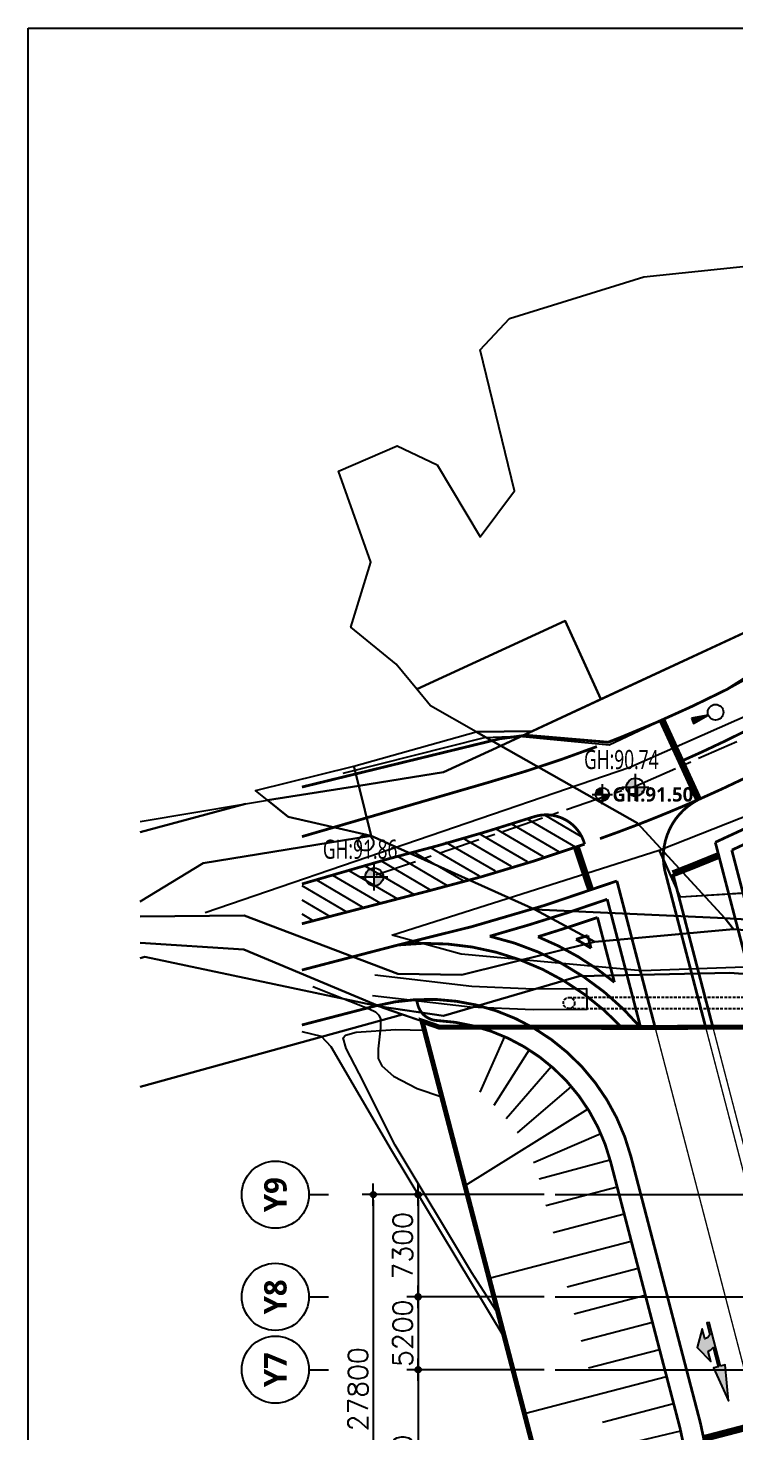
# Model space of a CAD drawing. Header units: millimetres. Extents: x 0 to 190005487, y 0 to 455456909.
# Drawn here: x 0 to 50514, y 137342 to 237600 of the extents above; entities that cross this region are included whole.
import ezdxf
from ezdxf.enums import TextEntityAlignment as Align
from ezdxf.xclip import XClip

# ---------------------------------------------------------------- set-up
doc = ezdxf.new("R2010")
doc.units = ezdxf.units.MM
doc.header["$LTSCALE"] = 800
doc.header["$MEASUREMENT"] = 0
doc.header["$XCLIPFRAME"] = 0
doc.header["$PDSIZE"] = -10
for name, pattern in [('CEN', [62, 60, -1, 0, -1]), ('CENTER', [2, 1.25, -0.25, 0.25, -0.25]), ('DASHED', [3, 2, -1]), ('HIDDEN', [0.375, 0.25, -0.125]), ('PHANTOM2', [31.75, 15.875, -3.175, 3.175, -3.175, 3.175, -3.175])]:
    doc.linetypes.add(name, pattern=pattern)
doc.layers.get('0').update_dxf_attribs({"linetype": 'CONTINUOUS'})
doc.layers.get('Defpoints').update_dxf_attribs({"color": 153, "linetype": 'CONTINUOUS'})
for name, color, linetype in [('0가스', 2, 'GAS_LINE'), ('1-CEN', 2, 'CENTER'), ('1-ROAD', 1, 'CONTINUOUS'), ('1-U형측구', 7, 'CONTINUOUS'), ('1-물방향', 4, 'CONTINUOUS'), ('1-배수관', 134, 'HIDDEN'), ('1-지적선', 3, 'CONTINUOUS'), ('1-하수관로', 4, 'HIDDEN'), ('3-노면표시', 7, 'CONTINUOUS'), ('CAA002', 30, 'CONTINUOUS'), ('CE_GH', 240, 'CONTINUOUS'), ('CEN', 1, 'CEN'), ('DA001', 3, 'CONTINUOUS'), ('rndur', 1, 'CONTINUOUS'), ('TEXT', 6, 'CONTINUOUS'), ('X-SEC-종$0$A-ST-AXIS-BUB', 7, 'CONTINUOUS'), ('XREF_BASE$0$-0', 7, 'CONTINUOUS'), ('XREF_BASE$0$CE-SLOP-FILL', 1, 'CONTINUOUS'), ('XREF_BASE$0$가구1', 5, 'CONTINUOUS'), ('건축계획', 7, 'CONTINUOUS'), ('사업부지', 7, 'CONTINUOUS'), ('오수맨홀', 4, 'CONTINUOUS')]:
    doc.layers.add(name, color=color, linetype=linetype)
doc.layers.add('CE_GH_TEXT', color=2, linetype='CONTINUOUS', lineweight=20)
doc.styles.add('SH_대대리576', font='NanumGothicBold.ttf')
doc.styles.get("Standard").update_dxf_attribs({"font": 'SIMPLEX.shx'})
doc.styles.add('나눔고딕N', font='NanumGothic.ttf')
doc.linetypes.add('GAS_LINE', pattern='A,0.5,-0.2,["GAS",Standard,S=0.1,R=0,X=-0.1,Y=-0.05],-0.25', length=0.95)
doc.dimstyles.new('SHP 600', dxfattribs={"dimscale": 400, "dimtxt": 3.5, "dimasz": 1, "dimexe": 2, "dimexo": 2, "dimgap": 1, "dimtad": 1, "dimdec": 0, "dimzin": 0, "dimdsep": 46, "dimtxsty": 'Standard', "dimblk": 'DIMDOT', "dimcen": 0.09, "dimclrt": 3, "dimadec": 0, "dimazin": 1, "dimtfac": 1, "dimtdec": 0, "dimtix": 1, "dimtmove": 2, "dimatfit": 0, "dimldrblk": 'DIMDOT', "dimfxl": 1, "dimtfillclr": 3, "dimtolj": 1, "dimtzin": 0, "dimarcsym": 0})

# ---------------------------------------------------------------- blocks, each defined once
blk = doc.blocks.new('B')
at = {"layer": '1-하수관로', "linetype": 'Continuous'}
blk.add_hatch(color=256, dxfattribs=at).paths.add_polyline_path([(165952.87, 361585.1), (165953.67, 361585.1), (165953.27, 361587.48)])
for points in [[(165953.67, 361585.1), (165952.87, 361585.1), (165953.27, 361587.48), (165953.67, 361585.1)], [(165953.27, 361587.48), (165953.27, 361585.1)]]:
    blk.add_lwpolyline(points, dxfattribs=at)
blk = doc.blocks.new('현황측량 지적')
at = {"layer": '3-노면표시'}
h = blk.add_hatch(color=8, dxfattribs=at)
edge = h.paths.add_edge_path()
edge.add_line((-79454, -16803), (-80269, -13677))
edge.add_line((-80269, -13677), (-80437, -13720))
edge.add_line((-80437, -13720), (-80214, -14574))
edge.add_arc((-80777, -14222), 664, 287.10747, 327.95719, ccw=False)
edge.add_line((-80581, -14856), (-80654, -14577))
edge.add_line((-80654, -14577), (-80771, -14131))
edge.add_line((-80771, -14131), (-81135, -15478))
edge.add_line((-81135, -15478), (-80159, -16475))
edge.add_line((-80159, -16475), (-80348, -15749))
edge.add_arc((-80735, -14871), 960, 293.72579, 321.70537)
edge.add_line((-79981, -15465), (-79621, -16847))
edge.add_line((-79621, -16847), (-79956, -16934))
edge.add_line((-79956, -16934), (-78896, -19281))
edge.add_line((-78896, -19281), (-79119, -16715))
edge.add_line((-79119, -16715), (-79454, -16803))
at = {"layer": '건축계획', "linetype": 'ByBlock'}
h = blk.add_hatch(dxfattribs=at)
h.set_pattern_fill('ANSI31,_O', scale=7000, angle=104.62295)
h.set_pattern_definition([(149.6229533, (-145302770.6, -463403555.9), (-442.4771673, -754.8767823), [])])
edge = h.paths.add_edge_path()
edge.add_line((-109377, 17627), (-109378, 14790))
edge.add_line((-109378, 14790), (-100273, 17148))
edge.add_line((-100273, 17148), (-89171, 20475))
edge.add_arc((-91919, 19718), 2850, 15.39279, 108.61499)
edge.add_arc((-291943, 692017), 698575, 285.681334, 286.560579, ccw=False)
edge.add_line((-103127, 19443), (-109377, 17627))
at = {"layer": '0가스', "linetype": 'GAS_LINE', "ltscale": 2}
blk.add_lwpolyline([(-116277, 15582), (-85943, 25976), (-74360, 31079), (-69413, 34210), (-65297, 37018), (-61363, 40093), (-56382, 44412), (-52642, 47845), (-48819, 51958), (-43745, 58119), (-38352, 64545), (-34607, 68749), (-30997, 72348), (-26541, 75975), (-12107, 85107)], dxfattribs=at)
at = {"layer": '1-CEN', "ltscale": 3}
blk.add_lwpolyline([(-104101, 18274), (-85433, 24671), (-73699, 29840), (-68643, 33039), (-64470, 35887), (-60473, 39012), (-55450, 43367), (-51654, 46852), (-47765, 51035), (-42668, 57224), (-37293, 63629), (-33589, 67786), (-30058, 71307), (-25722, 74836), (-19867, 78540)], dxfattribs=at)
at = {"layer": '1-ROAD'}
for points in [[(-106436, 25543), (-96326, 28079), (-93847, 28177), (-87427, 27563), (-83578, 29370), (-78644, 31701), (-73828, 34410), (-69593, 37055), (-64830, 40092), (-61802, 42767), (-58203, 46209), (-54473, 49831), (-50835, 53882), (-46023, 59207), (-39764, 66772), (-36221, 70941), (-31123, 75429), (-26740, 78392), (-21750, 81576)], [(-102943, 13981), (-83836, 20055), (-77037, 22738)]]:
    blk.add_lwpolyline(points, dxfattribs=at)
at = {"layer": '1-ROAD', "color": 8}
blk.add_lwpolyline([(-44047, 10402), (-48053, 14274), (-49462, 17824), (-53914, 17856), (-64499, 17035), (-76393, 17053), (-82327, 16676), (-83836, 20055)], dxfattribs=at)
at = {"layer": '1-U형측구', "color": 8}
blk.add_lwpolyline([(-104170, 11136), (-97239, 10336), (-92822, 10132), (-89029, 10167), (-89015, 8667), (-92850, 8632), (-97360, 8840), (-104342, 9645)], dxfattribs=at)
at = {"layer": '1-배수관', "color": 8}
for p, q in [((-90289, 9532), (-72237, 9555)), ((-90288, 8732), (-72236, 8755))]:
    blk.add_line(p, q, dxfattribs=at)
blk.add_circle((-90288, 9132), 400, dxfattribs=at)
at = {"layer": '1-지적선', "color": 8}
for points in [[(-101174, 31546, 0), (-102639, 33330, 0), (-105874, 35965, 0), (-104453, 40617, 0), (-106750, 47117, 0), (-102575, 48929, 0), (-99708, 47564, 0), (-96631, 42417, 0), (-94188, 45704, 0), (-96648, 55781, 0), (-94544, 58016, 0), (-84932, 60999, 0), (-71692, 62368, 0), (-54230, 61119, 0), (-52729, 56895, 0), (-55122, 53375, 0), (-68021, 40094, 0), (-88005, 30820, 0), (-90568, 36434, 0), (-101174, 31546, 0)], [(-48739, 44668, 0), (-45804, 38291, 0), (-58326, 24882, 0), (-77217, 15075, 0), (-79156, 15198, 0), (-85405, 21962, 0), (-95164, 27499, 0), (-68021, 40094, 0), (-55122, 53375, 0), (-52729, 56895, 0), (-48739, 44668, 0)], [(-101174, 31546, 0), (-90568, 36434, 0), (-88005, 30820, 0), (-92927, 28536, 0), (-96925, 28498, 0), (-100193, 30350, 0), (-101174, 31546, 0)], [(-79156, 15198, 0), (-77217, 15075, 0), (-71154, 14689, 0), (-63751, 14655, 0), (-53699, 16610, 0), (-49357, 19865, 0), (-42058, 29074, 0), (-41808, 30415, 0), (-39418, 27445, 0), (-36925, 22131, 0), (-47536, 12843, 0), (-52074, 11969, 0), (-78538, 14398, 0), (-79156, 15198, 0)], [(-105315, 24643, 0), (-105665, 26046, 0), (-96926, 28498, 0), (-95164, 27499, 0), (-99247, 25603, 0), (-105315, 24643, 0)], [(-105315, 24643, 0), (-99247, 25603, 0), (-95164, 27499, 0), (-85405, 21962, 0), (-79156, 15198, 0), (-92740, 15800, 0), (-104421, 21071, 0), (-105315, 24643, 0)], [(-105665, 26046, 0), (-105315, 24643, 0), (-111833, 23613, 0), (-112687, 24305, 0), (-105665, 26046, 0)], [(-134924, 18723, 0), (-131743, 20238, 0), (-113411, 23364, 0), (-132604, 18165, 0), (-134263, 17291, 0), (-134924, 18723, 0)], [(-113411, 23364, 0), (-111833, 23613, 0), (-110369, 22426, 0), (-104421, 21071, 0), (-116421, 19109, 0), (-122776, 15285, 0), (-132604, 18165, 0), (-113411, 23364, 0)], [(-132185, 7990, 0), (-122776, 15285, 0), (-113506, 15373, 0), (-102516, 11206, 0), (-97941, 11144, 0), (-88443, 13506, 0), (-78538, 14398, 0), (-52074, 11969, 0), (-47536, 12843, 0), (-36925, 22131, 0), (-36156, 20495, 0), (-50378, 9135, 0), (-54798, 9174, 0), (-65063, 9263, 0), (-68739, 10525, 0), (-78796, 11272, 0), (-89562, 11037, 0), (-99269, 8221, 0), (-103807, 8886, 0), (-113529, 12960, 0), (-122350, 13516, 0), (-124731, 11321, 0), (-132185, 7990, 0)], [(-122776, 15285, 0), (-116421, 19109, 0), (-104421, 21071, 0), (-92740, 15800, 0), (-88443, 13506, 0), (-97941, 11144, 0), (-102516, 11206, 0), (-113506, 15373, 0), (-122776, 15285, 0)], [(-124731, 11321, 0), (-120606, 12416, 0), (-103807, 8886, 0), (-103562, 8789, 0), (-102179, 8311, 0), (-132747, -125, 0), (-137022, -1392, 0), (-136687, -730, 0), (-132129, 4525, 0), (-131800, 4907, 0), (-124731, 11321, 0)], [(-102179, 8311, 0), (-103562, 8789, 0), (-103807, 8886, 0), (-99269, 8221, 0), (-89562, 11037, 0), (-78796, 11272, 0), (-68739, 10525, 0), (-65063, 9263, 0), (-65553, 7453, 0), (-83113, 7385, 0), (-99558, 7401, 0), (-102179, 8311, 0)], [(-132747, -125, 0), (-102179, 8311, 0), (-100788, 7828, 0)], [(-83516, -58385, 0), (-96261, -54624, 0), (-116266, -54617, 0), (-118755, -54032, 0), (-124754, -31076, 0), (-132747, -125, 0)]]:
    blk.add_polyline3d(points, dxfattribs=at)
at = {"layer": '1-지적선'}
for points in [[(-92928, 28536, 0), (-95164, 27499, 0), (-96926, 28498, 0), (-92928, 28536, 0)], [(-105315, 24643, 0), (-104421, 21071, 0), (-110369, 22426, 0), (-111833, 23613, 0), (-105315, 24643, 0)], [(-88443, 13506, 0), (-92740, 15800, 0), (-79156, 15198, 0), (-78538, 14398, 0), (-88443, 13506, 0)], [(-103807, 8886, 0), (-120606, 12416, 0), (-124731, 11321, 0), (-122350, 13516, 0), (-113529, 12960, 0), (-103807, 8886, 0)]]:
    blk.add_polyline3d(points, dxfattribs=at)
at = {"layer": '3-노면표시', "color": 8}
blk.add_lwpolyline([(-79454, -16803), (-80269, -13677), (-80437, -13720), (-80214, -14574, -0.1801524), (-80581, -14856), (-80654, -14577), (-80771, -14131), (-81135, -15478), (-80159, -16475), (-80348, -15749, 0.1226941), (-79981, -15465), (-79621, -16847), (-79956, -16934), (-78896, -19281), (-79119, -16715)], format="xyb", close=True, dxfattribs=at)
at = {"layer": 'CAA002', "color": 8, "elevation": 91000, "flags": 128}
blk.add_lwpolyline([(-108602, 10316), (-104573, 8701), (-104122, 8491), (-103879, 8258), (-103766, 7999), (-103750, 7356), (-103921, 5855), (-103923, 5164), (-103665, 4634), (-102832, 3907), (-101145, 3034), (-99379, 2427)], dxfattribs=at)
at = {"layer": 'DA001', "color": 8, "flags": 128}
for points in [[(-109379, 7094), (-108003, 6761), (-107316, 6026), (-103007, -1367), (-94874, -14839)], [(-95315, -13148), (-97240, -10152), (-102703, -1016), (-105281, 4087), (-106210, 5869), (-106419, 6635), (-106260, 6840), (-105495, 7039), (-102664, 7240), (-100620, 7185)]]:
    blk.add_lwpolyline(points, dxfattribs=at)
at = {"layer": 'rndur', "linetype": 'PHANTOM2', "ltscale": 2, "const_width": 360, "flags": 128}
blk.add_lwpolyline([(206883, -157310), (202971, -156085), (192523, -138055), (192037, -134393), (187653, -139214), (180694, -143462), (173737, -143509), (161354, -148904), (157725, -144242), (154816, -136784), (158050, -127241), (126239, -144923), (122996, -147375), (114777, -142533), (78067, -156212), (59378, -150969), (50990, -145420), (42961, -141949), (35259, -140747), (23792, -141142), (15855, -140119), (12425, -139716), (9303, -139321), (5202, -130219), (-3377, -125158), (-12855, -120922), (-25433, -113134), (-31110, -107172), (-33684, -104469), (-50296, -94166), (-54916, -87820), (-58556, -75838), (-58594, -63575), (-54697, -51462), (-52838, -43399), (-53310, -35411), (-56465, -30247), (-58199, -23603), (-65933, 6044), (-65550, 7455), (-83110, 7388), (-99556, 7405), (-100789, 7832), (-83513, -58384), (-91570, -60086), (-90952, -159807)], dxfattribs=at)
at = {"layer": 'rndur', "linetype": 'PHANTOM2', "ltscale": 2, "flags": 128}
blk.add_lwpolyline([(206883, -157310), (202971, -156085), (192523, -138055), (192037, -134393), (187653, -139214), (180694, -143462), (173737, -143509), (161354, -148904), (157725, -144242), (154816, -136784), (158050, -127241), (126239, -144923), (122996, -147375), (114777, -142533), (78067, -156212), (59378, -150969), (50990, -145420), (42961, -141949), (35259, -140747), (23792, -141142), (15855, -140119), (12425, -139716), (9303, -139321), (5202, -130219), (-3377, -125158), (-12855, -120922), (-25433, -113134), (-31110, -107172), (-33684, -104469), (-50296, -94166), (-54916, -87820), (-58556, -75838), (-58594, -63575), (-54697, -51462), (-52838, -43399), (-53310, -35411), (-56465, -30247), (-58199, -23603), (-65933, 6044), (-65550, 7455), (-83110, 7388), (-99556, 7405), (-100789, 7832), (-83513, -58384), (-91570, -60086), (-90952, -159807)], dxfattribs=at)
at = {"layer": '건축계획', "linetype": 'ByBlock', "flags": 128}
for points, const_width in [([(-56258, 50926, -0.0952325), (-78972, 31542, -0.0218866), (-86623, 28091), (-87495, 27750), (-93367, 28248), (-95246, 27998), (-109376, 24551)], 200), ([(-81035, 23659, 0.0135809), (-76019, 26032, 0.0828621), (-54174, 43701, 0.0145095), (-48400, 50925, 0.0145095)], 200), ([(-70777, 25379, -0.012183), (-74484, 23166, -0.0095161), (-79835, 20606), (-76197, 6661)], 200), ([(-109377, 17627), (-103127, 19443, 0.0161664), (-92829, 22419)], 200), ([(-92829, 22419, -0.4307829), (-89171, 20475)], 200), ([(-89171, 20475, -0.0224136), (-100273, 17148), (-109378, 14790)], 200), ([(-82866, 18360, 0.0036418), (-81371, 18944), (-79590, 19667)], 500), ([(-84138, 7389), (-86866, 17844, -0.0307368), (-102492, 13276)], 200), ([(-86525, 7392, 0.236427), (-102492, 13276)], 200), ([(-104144, 8914, -0.1962431), (-92908, 7398, -0.1962431)], 200)]:
    blk.add_lwpolyline(points, format="xyb", dxfattribs=dict(at, const_width=const_width))
at = {"layer": '건축계획', "linetype": 'DASHED', "ltscale": 3, "const_width": 200, "flags": 128}
for points in [[(-51901, 50925), (-53655, 48977, -0.0957934), (-77436, 28677, -0.013668), (-82339, 26363)], [(-88295, 27442, -0.0211357), (-95991, 24900), (-97714, 24400), (-109376, 21011)], [(-88080, 20866, 0.0098705), (-84305, 22287), (-84305, 22287, 0.0086778), (-81035, 23659, 0.006177)], [(-83336, 18181, -0.3667663), (-81035, 23659, -4.2195656)]]:
    blk.add_lwpolyline(points, format="xyb", dxfattribs=at)
at = {"layer": '건축계획', "linetype": 'ByBlock', "flags": 128}
for points, const_width in [([(-81035, 23659), (-83643, 29340)], 500), ([(-87495, 27750), (-93367, 28248), (-95246, 27998), (-109376, 24551)], 200), ([(-89766, 20269), (-88735, 17187)], 500), ([(-83336, 18181), (-80523, 7398)], 200), ([(-82866, 18360), (-80007, 7400)], 200), ([(-104144, 8914), (-109379, 7559)], 200)]:
    blk.add_lwpolyline(points, dxfattribs=dict(at, const_width=const_width))
at = {"layer": '건축계획', "linetype": 'ByBlock', "const_width": 200, "flags": 128}
for points in [[(-77430, 15349), (-78656, 20047, 0.0066217), (-74907, 21838, 0.087698)], [(-95952, 13896, -0.1616769), (-85167, 7373), (-87558, 16537, -0.0164779)], [(-92507, 13861, -0.0760668), (-87046, 10615), (-88252, 15238, -0.0083102)], [(-89784, 13672, -0.0141074), (-88713, 13043), (-88949, 13947, -0.0016208)]]:
    blk.add_lwpolyline(points, format="xyb", close=True, dxfattribs=at)
at = {"layer": '건축계획', "linetype": 'DASHED', "ltscale": 3, "const_width": 200, "flags": 128}
blk.add_lwpolyline([(-102492, 13276), (-109378, 11483)], dxfattribs=at)
at = {"layer": '건축계획', "linetype": 'Continuous'}
for p in [(-93367, 28248, 90953), (-95246, 27998, 91058)]:
    blk.add_point(p, dxfattribs=at)
at = {"layer": '사업부지', "color": 8, "linetype": 'Continuous', "ltscale": 10, "flags": 128}
for points, const_width in [([(-83336, 18182), (-73356, -20071)], 100), ([(-82866, 18360), (-72872, -19944)], 100), ([(-84136, 7385), (-76742, -20954)], 100), ([(-80665, -21978), (-73356, -20071)], 500)]:
    blk.add_lwpolyline(points, dxfattribs=dict(at, const_width=const_width))
at = {"layer": '사업부지', "color": 8, "linetype": 'Continuous', "ltscale": 10, "const_width": 200, "flags": 128}
for points in [[(-104144, 8914, -0.4136853), (-85869, -1820), (-80899, -20867, -0.414362), (-89487, -35509), (-89145, -35415), (-89482, -35503)], [(-89487, -35509), (-89511, -35419, -0.3781104), (-88616, -33647, 0.3781104), (-82351, -21246), (-87320, -2198, 0.3275382), (-99715, 7877, -0.3275382), (-101093, 8996), (-101191, 9372)]]:
    blk.add_lwpolyline(points, format="xyb", dxfattribs=at)
blk.add_lwpolyline([(-85869, -1820), (-80899, -20867, -0.414362), (-89487, -35509), (-89511, -35419, -0.3781104), (-88616, -33647, 0.3781104), (-82351, -21246), (-87320, -2198, 0.3275382), (-99715, 7877, -0.3275382), (-101093, 8996), (-101191, 9372, -0.356394)], format="xyb", close=True, dxfattribs=at)
at = {"layer": '오수맨홀', "linetype": 'Continuous'}
for centre in [(-79816, 29893), (-104819, 20571)]:
    blk.add_circle(centre, 562, dxfattribs=at)
at = {"layer": '1-물방향', "xscale": -499.9999999408241, "yscale": 499.9999998821783, "zscale": 500, "rotation": 290.4458493882639}
blk.add_blockref('B', (-140499015, -140874866), dxfattribs=at)
blk = doc.blocks.new('DIMDOT')
at = {"color": 0}
blk.add_line((-2, 0), (2, 0), dxfattribs=at)
for radius in [0.5, 0.25]:
    blk.add_circle((0, 0), radius, dxfattribs=at)
blk = doc.blocks.new('*D31')
at = {"color": 0, "lineweight": -2}
for p, q in [((36872, 141788), (27072, 141788)), ((27872, 141388), (27872, 126888)), ((36872, 126488), (27072, 126488))]:
    blk.add_line(p, q, dxfattribs=at)
at = {"layer": 'Defpoints', "color": 0}
for p in [(37672, 141788), (27872, 126488), (37672, 126488)]:
    blk.add_point(p, dxfattribs=at)
at = {"color": 0, "linetype": 'ByBlock', "lineweight": -2, "xscale": 400, "yscale": 400, "zscale": 400}
for p, rotation in [((27872, 141788), 90), ((27872, 126488), 270)]:
    blk.add_blockref('DIMDOT', p, dxfattribs=dict(at, rotation=rotation))
at = {"color": 3, "insert": (26771, 134138), "char_height": 1400, "attachment_point": 5, "rotation": 90}
blk.add_mtext('\\A1;15300', dxfattribs=at)
blk = doc.blocks.new('*D32')
at = {"color": 0, "lineweight": -2}
for p, q in [((36872, 146988), (27072, 146988)), ((27872, 146588), (27872, 142188)), ((36872, 141788), (27072, 141788))]:
    blk.add_line(p, q, dxfattribs=at)
at = {"layer": 'Defpoints', "color": 0}
for p in [(37672, 146988), (27872, 141788), (37672, 141788)]:
    blk.add_point(p, dxfattribs=at)
at = {"color": 0, "linetype": 'ByBlock', "lineweight": -2, "xscale": 400, "yscale": 400, "zscale": 400}
for p, rotation in [((27872, 146988), 90), ((27872, 141788), 270)]:
    blk.add_blockref('DIMDOT', p, dxfattribs=dict(at, rotation=rotation))
at = {"color": 3, "insert": (26771, 144388), "char_height": 1400, "attachment_point": 5, "rotation": 90}
blk.add_mtext('\\A1;5200', dxfattribs=at)
blk = doc.blocks.new('*D33')
at = {"color": 0, "lineweight": -2}
for p, q in [((36872, 154288), (27072, 154288)), ((27872, 153888), (27872, 147388)), ((36872, 146988), (27072, 146988))]:
    blk.add_line(p, q, dxfattribs=at)
at = {"layer": 'Defpoints', "color": 0}
for p in [(37672, 154288), (27872, 146988), (37672, 146988)]:
    blk.add_point(p, dxfattribs=at)
at = {"color": 0, "linetype": 'ByBlock', "lineweight": -2, "xscale": 400, "yscale": 400, "zscale": 400}
for p, rotation in [((27872, 154288), 90), ((27872, 146988), 270)]:
    blk.add_blockref('DIMDOT', p, dxfattribs=dict(at, rotation=rotation))
at = {"color": 3, "insert": (26771, 150638), "char_height": 1400, "attachment_point": 5, "rotation": 90}
blk.add_mtext('\\A1;7300', dxfattribs=at)
blk = doc.blocks.new('*D34')
at = {"color": 0, "lineweight": -2}
for p, q in [((36872, 154288), (23872, 154288)), ((24672, 153888), (24672, 126888)), ((36872, 126488), (23872, 126488))]:
    blk.add_line(p, q, dxfattribs=at)
at = {"layer": 'Defpoints', "color": 0}
for p in [(37672, 154288), (24672, 126488), (37672, 126488)]:
    blk.add_point(p, dxfattribs=at)
at = {"color": 0, "linetype": 'ByBlock', "lineweight": -2, "xscale": 400, "yscale": 400, "zscale": 400}
for p, rotation in [((24672, 154288), 90), ((24672, 126488), 270)]:
    blk.add_blockref('DIMDOT', p, dxfattribs=dict(at, rotation=rotation))
at = {"color": 3, "insert": (23571, 140388), "char_height": 1400, "attachment_point": 5, "rotation": 90}
blk.add_mtext('\\A1;27800', dxfattribs=at)
blk = doc.blocks.new('A$C22D04AE8')
at = {"layer": 'CE_GH'}
h = blk.add_hatch(color=256, dxfattribs=at)
h.paths.add_polyline_path([(0, 0), (0, 800, 0.4142136), (-800, 0)])
h.paths.add_polyline_path([(800, 0), (0, 0), (0, -800, 0.4142136)])
for points in [[(-1200, 0), (1200, 0)], [(0, -1200), (0, 1200)]]:
    blk.add_lwpolyline(points, dxfattribs=at)
blk.add_circle((0, 0), 800, dxfattribs=at)
blk = doc.blocks.new('대지현황레벨1')
at = {"layer": 'CE_GH', "color": 7, "linetype": 'ByBlock', "xscale": 0.6000000000000001, "yscale": 0.6000000000000001, "zscale": 0.6000000000000001}
blk.add_blockref('A$C22D04AE8', (-87910, 24025), dxfattribs=at)
at = {"layer": 'CE_GH_TEXT', "color": 7, "lineweight": 20, "style": 'SH_대대리576'}
blk.add_text('GH:91.50', height=1020, dxfattribs=at).set_placement((-87190, 24025), align=Align.MIDDLE_LEFT)
blk = doc.blocks.new('X-SEC-종$0$A-ST-AXIS-BUB-1')
at = {"layer": 'X-SEC-종$0$A-ST-AXIS-BUB'}
blk.add_line((0, 350), (0, 0), dxfattribs=at)
blk.add_circle((0, 950), 600, dxfattribs=at)
blk = doc.blocks.new('A$C15A91853')
at = {"layer": 'Defpoints'}
for points in [[(46801, 0), (47587, 7154), (48443, 10307), (49499, 19897), (49907, 33129), (50351, 34136), (50956, 34462), (52066, 34644), (58944, 34310), (68294, 34026), (68303, 34079), (69309, 40554), (69347, 40792), (60535, 41222), (58897, 41176), (54889, 45050), (53481, 48599), (49028, 48631), (38443, 47812), (26550, 47830), (20615, 47453), (19107, 50832)], [(0, 44758), (4948, 43401), (17839, 42226), (25189, 42483), (29295, 42370), (33454, 42220), (35928, 42013), (38652, 40578), (40707, 37777), (42163, 35137), (43272, 26739), (43649, 20480), (42505, 20194), (43607, 13152), (43641, 11401)]]:
    blk.add_lwpolyline(points, dxfattribs=at)
blk = doc.blocks.new('XREF_BASE$0$사면')
at = {"layer": 'XREF_BASE$0$CE-SLOP-FILL', "color": 8}
for p, q in [((298589.95, 360323.07), (298589.95, 360323.07)), ((298591.6, 360321.94), (298588.89, 360318.54)), ((298593.06, 360320.58), (298589.62, 360317.38)), ((298594.31, 360319.02), (298590.24, 360316.23)), ((298595.32, 360317.29), (298590.74, 360315.07)), ((298596.05, 360315.43), (298586.17, 360312.33)), ((298615.17, 360314.52), (298617.47, 360314.52)), ((298596.51, 360313.49), (298591.34, 360312.68)), ((298615.17, 360312.52), (298617.31, 360312.52)), ((298596.67, 360311.5), (298591.42, 360311.46)), ((298615.17, 360310.52), (298617.31, 360310.52)), ((298596.67, 360309.5), (298591.42, 360309.5)), ((298615.17, 360308.52), (298617.31, 360308.52)), ((298596.67, 360307.5), (298591.42, 360307.5)), ((298615.17, 360306.52), (298619.45, 360306.52)), ((298596.67, 360305.5), (298586.17, 360305.5)), ((298615.17, 360304.52), (298617.31, 360304.52)), ((298596.67, 360303.5), (298591.42, 360303.5)), ((298615.17, 360302.52), (298617.31, 360302.52)), ((298596.67, 360301.5), (298591.42, 360301.5)), ((298615.17, 360300.52), (298617.31, 360300.52)), ((298596.67, 360299.5), (298591.42, 360299.5)), ((298615.33, 360298.53), (298617.39, 360298.89)), ((298596.67, 360297.5), (298591.42, 360297.5)), ((298615.87, 360296.61), (298619.45, 360297.98)), ((298596.67, 360295.5), (298586.17, 360295.5)), ((298616.75, 360294.82), (298618.1, 360295.65)), ((298596.67, 360293.5), (298591.42, 360293.5)), ((298617.96, 360293.23), (298618.71, 360293.91)), ((298594.89, 360285.85), (298586.17, 360291.71)), ((298596.67, 360291.5), (298591.42, 360291.6)), ((298619.32, 360291.78), (298619.38, 360291.81)), ((298596.44, 360289.51), (298591.31, 360290.61)), ((298595.84, 360287.61), (298591.01, 360289.66)), ((298592.09, 360283.03), (298589.13, 360287.37)), ((298593.62, 360284.31), (298589.9, 360288.01)), ((298588.44, 360281.45), (298587.31, 360286.58)), ((298590.34, 360282.07), (298588.26, 360286.89)), ((298586.58, 360280.84), (298586.17, 360281.23))]:
    blk.add_line(p, q, dxfattribs=at)
at = {"layer": 'XREF_BASE$0$가구1', "color": 8, "ltscale": 3, "flags": 128}
for points in [[(298589.95, 360323.06), (298587.26, 360323.77), (298586.17, 360324.5), (298586.17, 360279.93)], [(298619.45, 360291.17), (298619.45, 360313.97), (298620.18, 360315.24), (298615.17, 360316.52)]]:
    blk.add_lwpolyline(points, dxfattribs=at)
at = {"layer": 'XREF_BASE$0$가구1', "color": 8, "ltscale": 3}
for points in [[(298589.95, 360323.07, -0.267333), (298596.67, 360311.39), (298596.67, 360291.71, -0.37811), (298587.48, 360281.29, 0.352587), (298586.17, 360279.93), (298586.17, 360279.93)], [(298615.17, 360316.52), (298615.17, 360307.67), (298615.17, 360300.36, 0.22135), (298618.91, 360292.32, -0.22135), (298619.45, 360291.17)]]:
    blk.add_lwpolyline(points, format="xyb", dxfattribs=at)
blk = doc.blocks.new('XREF_BASE$0$A$C5E376D50')
at = {"layer": 'XREF_BASE$0$-0', "color": 8, "linetype": 'ByBlock', "xscale": 1000, "yscale": 1000, "zscale": 1000, "rotation": 14.62585327519887}
blk.add_blockref('XREF_BASE$0$사면', (-197751370, -423722364), dxfattribs=at)
blk = doc.blocks.new('G$CBD6C6888')
at = {"layer": 'CE_GH', "linetype": 'ByBlock', "xscale": 0.8, "yscale": 0.8, "zscale": 0.8}
for p in [(22227, 174326, 90740), (3562, 167919, 91860)]:
    blk.add_blockref('A$C22D04AE8', p, dxfattribs=at)
at = {"layer": 'CE_GH_TEXT', "color": 2, "lineweight": 20, "style": '나눔고딕N', "width": 0.7}
for s, p in [('GH:90.74', (18558, 176306, 90740)), ('GH:91.86', (-106, 169899, 91860))]:
    blk.add_text(s, height=1360, dxfattribs=at).set_placement(p, align=Align.MIDDLE_LEFT)

msp = doc.modelspace()

# ---------------------------------------------------------------- linework, layer by layer
at = {"layer": 'CEN'}
for p, q in [((37672.1, 154288.1), (211647.1, 154288.1)), ((37672.1, 146988.1), (211647.1, 146988.1)), ((37672.1, 141788.1), (211647.1, 141788.1))]:
    msp.add_line(p, q, dxfattribs=at)
at = {"layer": 'Defpoints'}
msp.add_lwpolyline([(0, 237600), (336000, 237600), (336000, 0), (0, 0)], close=True, dxfattribs=at)
at = {"layer": '사업부지', "color": 8, "linetype": 'CENTER', "ltscale": 150, "flags": 128}
msp.add_lwpolyline([(165296, 7986.5, 0.05294867), (151938.3, 10055.1), (151938.3, 10055.1), (151938.3, 10055.1), (152904, 10008.9, -0.14801059), (122882.2, 20687.1), (121154.9, 21961.4), (110873.6, 29546.5), (96987.5, 39791), (96987.5, 39791), (93768.7, 42165.7), (88059.8, 46377.4), (74401.1, 56454.2), (74401.5, 56454.2), (65979.9, 62667.2, -0.21769799), (60623.6, 74152.5), (61078.3, 111335.1, 0.04280449), (60323.9, 121604.5), (56095.5, 138959.1), (48985.5, 166308.1)], format="xyb", dxfattribs=at)

# ---------------------------------------------------------------- block references
ref = msp.add_blockref('현황측량 지적', (128944.9, 158844.9))
XClip(ref).set_block_clipping_path([(-120941.079460036, -150848.0068536659), (162857.5363889819, 70751.9931463341)])
for name, p in [('G$CBD6C6888', (21175.8, 9057.8)), ('A$C15A91853', (26010.2, 128073.6))]:
    msp.add_blockref(name, p)
ref = msp.add_blockref('XREF_BASE$0$A$C5E376D50', (-146978, -154052.4))
XClip(ref).set_block_clipping_path([(154965.4345864058, 162053.3751671459), (438965.4345861674, 383653.3751671459)])
at = {"layer": 'TEXT'}
msp.add_blockref('대지현황레벨1', (128949.2, 158846.8), dxfattribs=at)
at = {"layer": 'X-SEC-종$0$A-ST-AXIS-BUB', "xscale": 4, "yscale": 4, "zscale": 4, "rotation": 90}
for p in [(21472.1, 154288.1), (21472.1, 146988.1), (21472.1, 141788.1)]:
    msp.add_blockref('X-SEC-종$0$A-ST-AXIS-BUB-1', p, dxfattribs=at)

# ---------------------------------------------------------------- texts
at = {"layer": 'X-SEC-종$0$A-ST-AXIS-BUB', "style": 'SH_대대리576'}
for s, p in [('Y9', (17672.1, 154288.1)), ('Y8', (17672.1, 146988.1)), ('Y7', (17672.1, 141788.1))]:
    msp.add_text(s, height=1600, rotation=90, dxfattribs=at).set_placement(p, align=Align.MIDDLE_CENTER)

# ---------------------------------------------------------------- dimensions: what is measured, and where the dimension line sits
for base, p1, p2, picture, middle in [((24672.1, 126488.1), (37672.1, 154288.1), (37672.1, 126488.1), '*D34', (23571.2, 140388.1)), ((27872.1, 146988.1), (37672.1, 154288.1), (37672.1, 146988.1), '*D33', (26771.2, 150638.1)), ((27872.1, 141788.1), (37672.1, 146988.1), (37672.1, 141788.1), '*D32', (26771.2, 144388.1)), ((27872.1, 126488.1), (37672.1, 141788.1), (37672.1, 126488.1), '*D31', (26771.2, 134138.1))]:
    dim = msp.add_linear_dim(base=base, p1=p1, p2=p2, angle=90, dimstyle='SHP 600')
    dim.commit()
    dim.dimension.update_dxf_attribs({"geometry": picture, "text_midpoint": middle})

doc.saveas('drawing.dxf')
